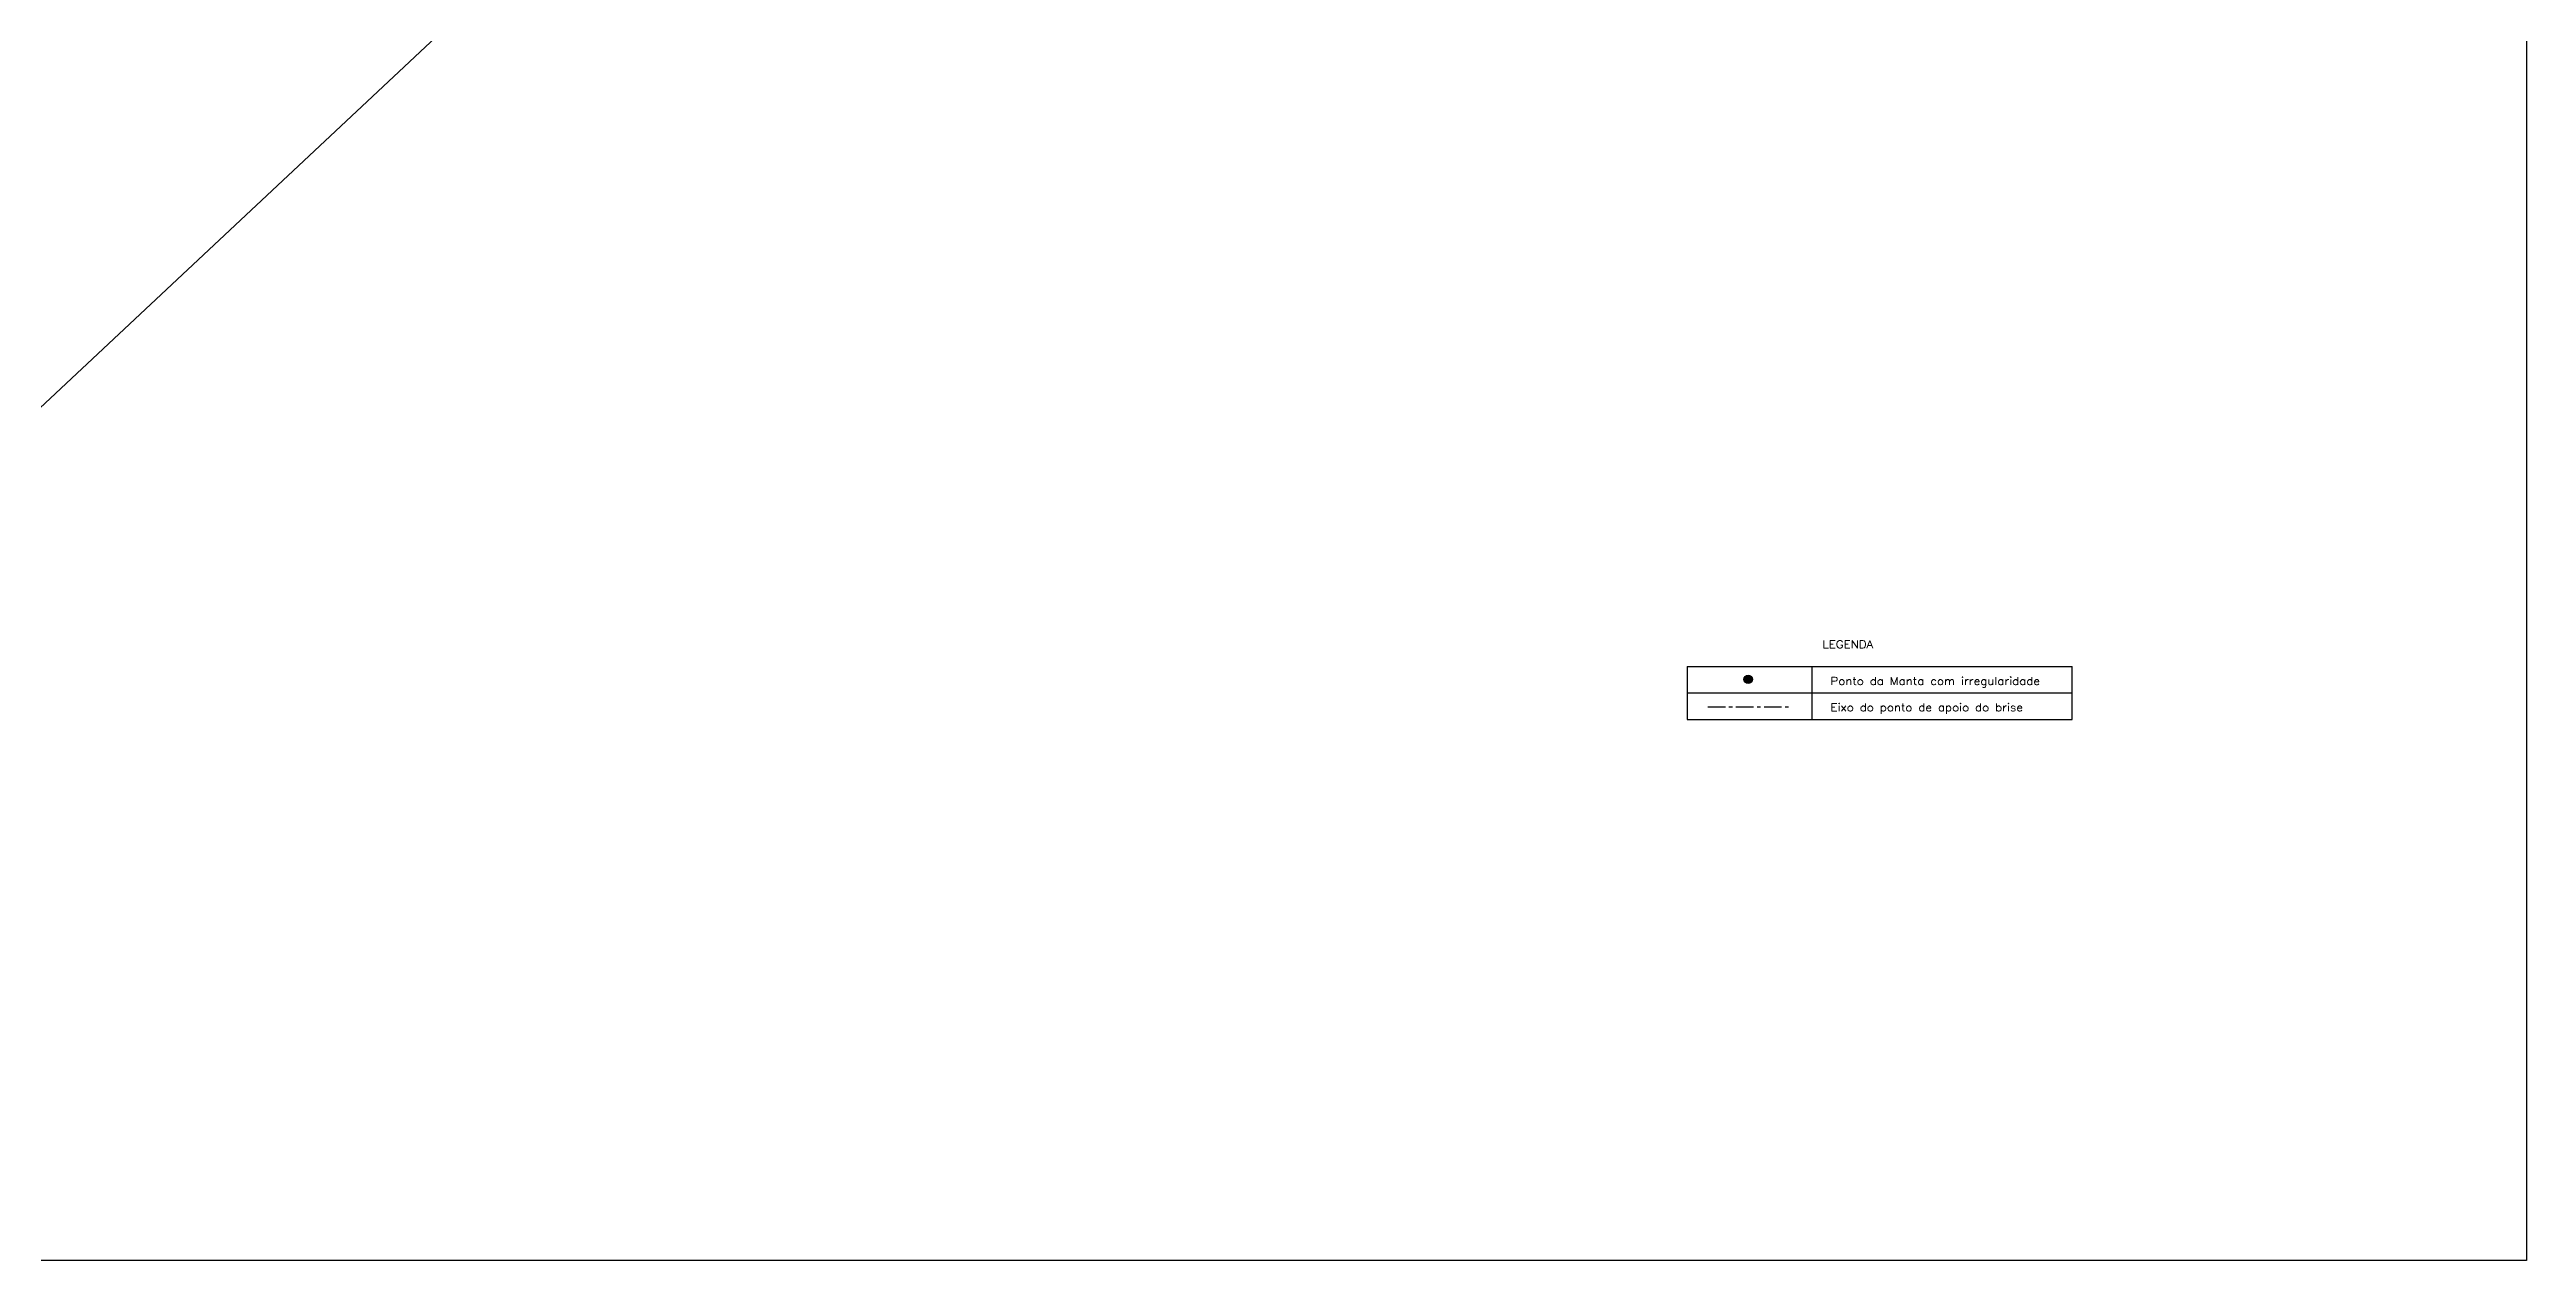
# Model space of a CAD drawing. Header units: metres. Extents: x 1796 to 2240, y -1398 to -687.
# Drawn here: x 2063.6 to 2240.4, y -1397.9 to -1311.5 of the extents above; entities that cross this region are included whole.
import ezdxf

# ---------------------------------------------------------------- set-up
doc = ezdxf.new("R2010")
doc.units = ezdxf.units.M
doc.header["$MEASUREMENT"] = 0
doc.linetypes.add('CENTER', pattern=[2, 1.25, -0.25, 0.25, -0.25])
doc.layers.get('0').update_dxf_attribs({"linetype": 'CONTINUOUS'})
for name, color, linetype in [('ARQUITETURA', 253, 'CONTINUOUS'), ('MARCAÇÕES NA MANTA', 6, 'CONTINUOUS'), ('TEXTO', 1, 'CONTINUOUS')]:
    doc.layers.add(name, color=color, linetype=linetype)
doc.styles.add('S20', font='SIMPLEX.shx', dxfattribs={"width": 1.1, "height": 0.2})

msp = doc.modelspace()

# ---------------------------------------------------------------- hatches: boundary and pattern name
at = {"layer": 'MARCAÇÕES NA MANTA'}
h = msp.add_hatch(color=4, dxfattribs=at)
h.dxf.hatch_style = 1
h.paths.add_polyline_path([(2185.109, -1356.425, 1), (2184.509, -1356.425, 1)])

# ---------------------------------------------------------------- linework, layer by layer
for p, q in [((2180.448, -1355.518), (2180.448, -1359.281)), ((2180.448, -1355.518), (2207.925, -1355.518)), ((2189.361, -1355.518), (2189.361, -1359.281)), ((2207.925, -1359.281), (2207.925, -1355.518)), ((2180.448, -1357.399), (2207.925, -1357.399)), ((2180.448, -1359.281), (2207.925, -1359.281))]:
    msp.add_line(p, q)
at = {"layer": 'ARQUITETURA'}
msp.add_line((2168.966, -1237.679), (2020.741, -1376.521), dxfattribs=at)
at = {"layer": 'ARQUITETURA', "color": 18, "linetype": 'CENTER', "true_color": 0x000000}
msp.add_line((2181.941, -1358.381), (2187.696, -1358.381), dxfattribs=at)
at = {"layer": 'MARCAÇÕES NA MANTA', "color": 5}
msp.add_circle((2184.809, -1356.425), 0.3, dxfattribs=at)
at = {"layer": 'TEXTO'}
msp.add_lwpolyline([(1796.303, -999.292), (2240.361, -999.292), (2240.361, -1397.903), (1796.303, -1397.903)], close=True, dxfattribs=at)

# ---------------------------------------------------------------- texts
at = {"style": 'S20', "width": 1.1}
for s, height, p in [('LEGENDA', 0.5613, (2190.116, -1354.204)), ('Ponto da Manta com irregularidade', 0.56132, (2190.687, -1356.822)), ('Eixo do ponto de apoio do brise', 0.56132, (2190.687, -1358.703))]:
    msp.add_text(s, height=height, dxfattribs=at).set_placement(p)

doc.saveas('drawing.dxf')
